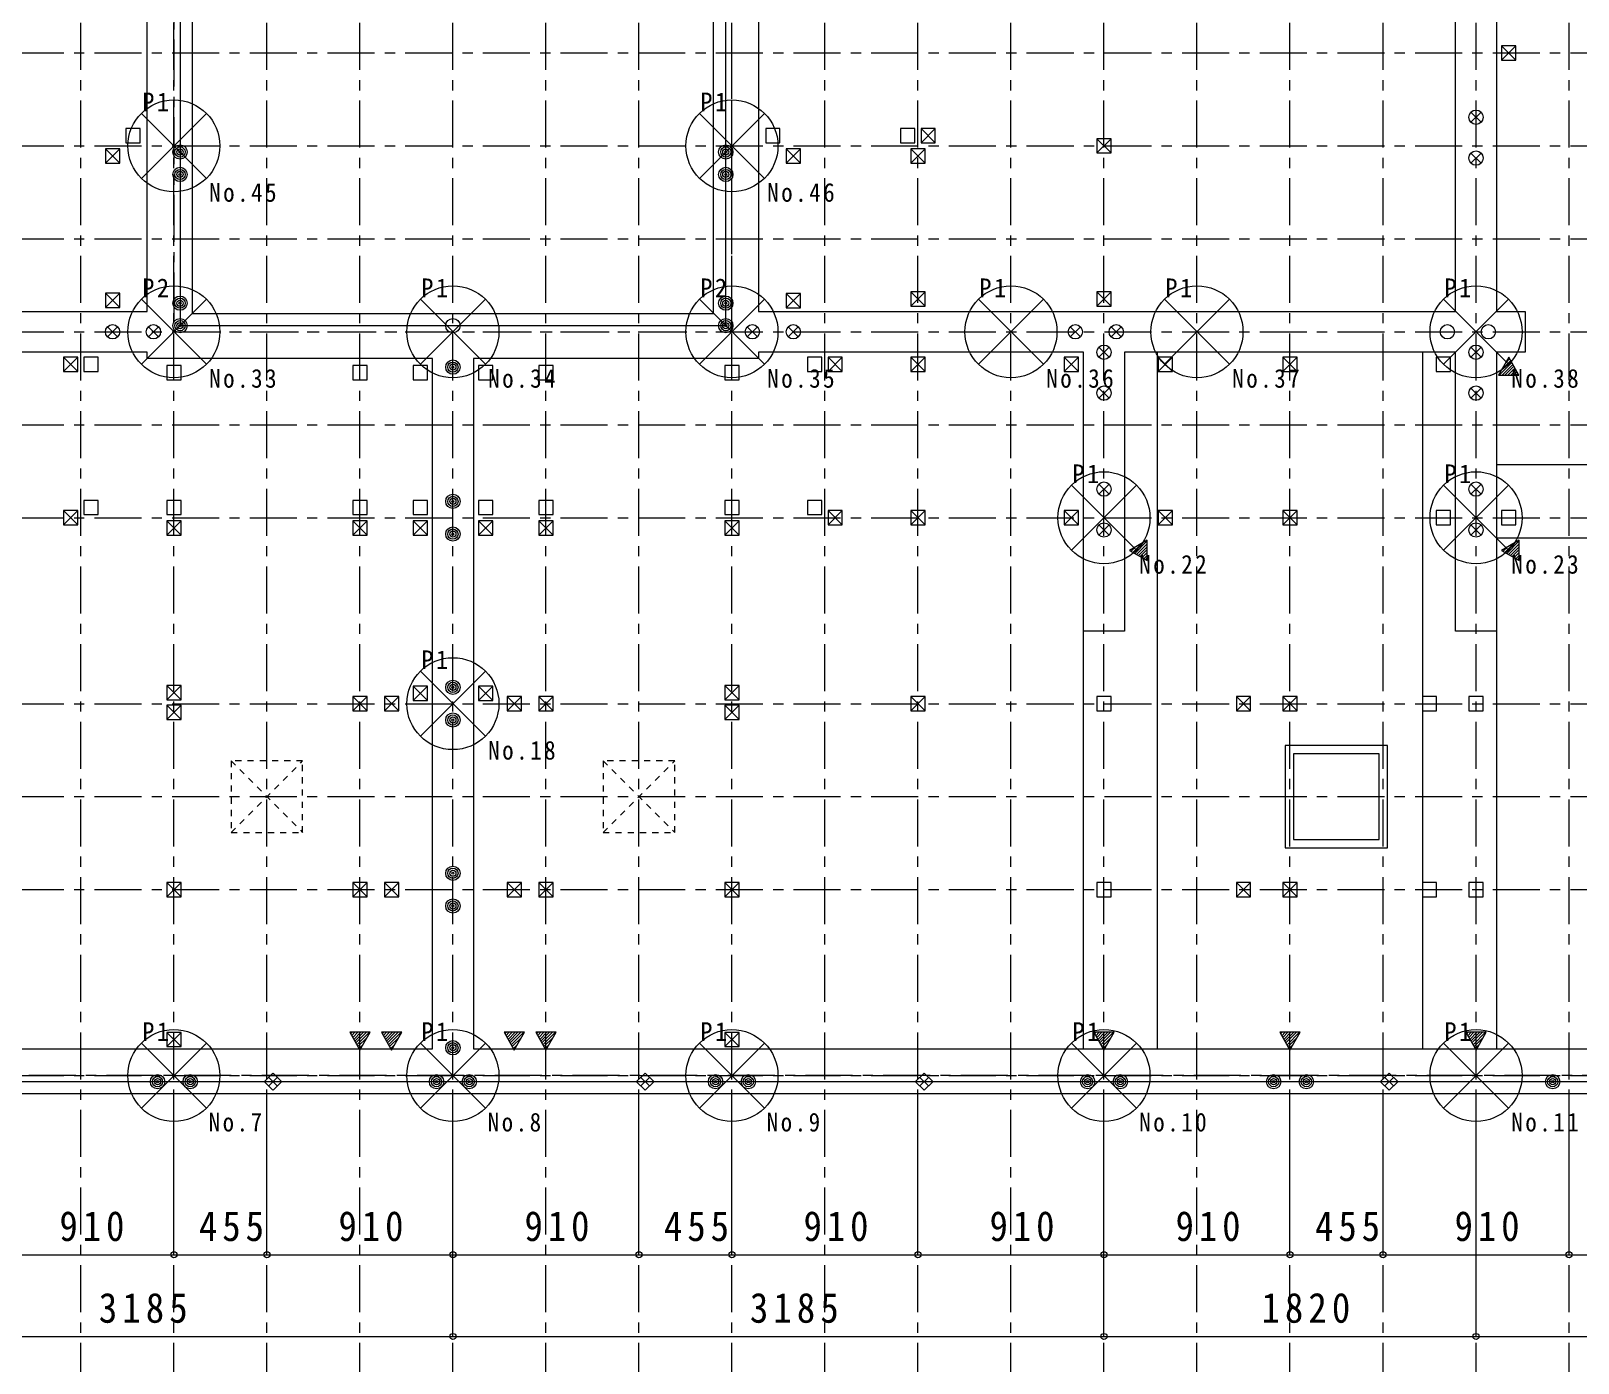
# Model space of a CAD drawing. Units: millimetres at full size, sheet at 1:50. Extents: x -17704 to 55037, y -1981 to 18549.
# Drawn here: x 40105 to 47673, y 5177 to 11696 of the extents above; entities that cross this region are included whole.
import ezdxf

# ---------------------------------------------------------------- set-up
doc = ezdxf.new("R2010")
doc.units = ezdxf.units.MM
doc.header["$LTSCALE"] = 50
doc.linetypes.add('USER2', pattern=[7.6, 4.6, -1, 1, -1])
doc.linetypes.add('USER4', pattern=[1.2, 0.6, -0.6])
for name, color, linetype, lineweight in [('0-1_画層21', 30, 'Continuous', 18), ('8-0', 9, 'Continuous', 18), ('F-0', 7, 'Continuous', 18)]:
    doc.layers.add(name, color=color, linetype=linetype, lineweight=lineweight)
doc.styles.add('ＭＳ ゴシック', font='')
doc.styles.get('ＭＳ ゴシック').set_extended_font_data('MS Gothic')

msp = doc.modelspace()

# ---------------------------------------------------------------- linework, layer by layer
at = {"layer": '0-1_画層21'}
for p, q in [((43664.26, 16918.82), (43664.26, 10323.83)), ((40894.27, 16683.82), (40894.27, 10313.83)), ((40674.27, 10323.83), (40674.27, 16463.82)), ((47074.26, 10323.83), (47074.26, 11943.83)), ((39084.27, 10323.83), (40674.27, 10323.83)), ((43664.26, 10323.83), (47074.26, 10323.83)), ((40674.27, 10123.83), (39084.27, 10123.83)), ((42069.27, 10093.83), (40674.27, 10093.83)), ((42069.27, 6713.84), (42069.27, 10093.83)), ((42269.27, 10093.83), (42269.27, 6713.84)), ((43664.26, 10093.83), (42269.27, 10093.83)), ((45254.26, 10123.83), (43664.26, 10123.83)), ((43664.26, 10123.83), (43664.26, 10093.83)), ((45254.26, 8758.83), (45254.26, 10123.83)), ((45454.26, 10123.83), (45454.26, 8758.83)), ((47074.26, 10123.83), (45454.26, 10123.83)), ((45614.26, 10123.83), (45614.26, 8758.83)), ((46914.26, 8758.83), (46914.26, 10123.83)), ((47074.26, 8758.83), (47074.26, 10123.83)), ((47274.26, 9573.83), (48539.26, 9573.83)), ((48439.26, 9213.83), (47274.26, 9213.83)), ((45614.26, 8858.83), (45614.26, 6713.84)), ((46914.26, 6713.84), (46914.26, 8858.83)), ((45254.26, 6713.84), (45254.26, 8758.83)), ((45454.26, 8758.83), (45254.26, 8758.83)), ((47274.26, 8758.83), (47074.26, 8758.83)), ((47274.26, 8758.83), (47274.26, 6713.84)), ((32289.28, 6713.84), (42069.27, 6713.84)), ((42269.27, 6713.84), (51594.25, 6713.84)), ((51814.25, 6493.84), (32069.28, 6493.84))]:
    msp.add_line(p, q, dxfattribs=at)
for points in [[(40894.27, 10313.83), (43444.27, 10313.83), (43444.27, 17138.82)], [(47274.26, 12398.83), (47274.26, 10323.83), (47414.26, 10323.83), (47414.26, 10123.83), (47274.26, 10123.83), (47274.26, 8758.83)]]:
    msp.add_lwpolyline(points, dxfattribs=at)
at = {"layer": '8-0', "linetype": 'USER2'}
for p, q in [((40349.27, 4665.27), (40349.27, 17849.36)), ((40804.27, 4665.27), (40804.27, 17849.36)), ((41259.27, 4665.27), (41259.27, 17849.36)), ((41714.27, 4665.27), (41714.27, 17849.36)), ((42169.27, 4665.27), (42169.27, 17849.36)), ((42624.27, 4665.27), (42624.27, 17849.36)), ((43079.27, 4665.27), (43079.27, 17849.36)), ((43534.26, 4665.27), (43534.26, 17849.36)), ((43989.26, 4665.27), (43989.26, 17849.36)), ((44444.26, 4665.27), (44444.26, 17849.36)), ((44899.26, 4665.27), (44899.26, 17849.36)), ((45354.26, 4665.27), (45354.26, 17849.36)), ((45809.26, 4665.27), (45809.26, 17849.36)), ((46264.26, 4665.27), (46264.26, 17849.36)), ((46719.26, 4665.27), (46719.26, 17849.36)), ((47174.26, 4665.27), (47174.26, 17849.36)), ((47629.26, 4665.27), (47629.26, 17849.36)), ((29396.01, 11588.83), (52724.25, 11588.83)), ((29396.01, 11133.83), (52724.25, 11133.83)), ((29396.01, 10678.83), (52724.25, 10678.83)), ((29396.01, 10223.83), (52724.25, 10223.83)), ((29396.01, 9768.83), (52724.25, 9768.83)), ((29396.01, 9313.83), (52724.25, 9313.83)), ((29396.01, 8403.84), (52724.25, 8403.84)), ((29396.01, 7948.84), (52724.25, 7948.84)), ((29396.01, 7493.84), (52724.25, 7493.84)), ((29396.01, 6583.84), (52724.25, 6583.84))]:
    msp.add_line(p, q, dxfattribs=at)
at = {"layer": '8-0'}
for p, q in [((47299.26, 11553.83), (47369.26, 11623.83)), ((47369.26, 11553.83), (47299.26, 11623.83)), ((47149.51, 11249.08), (47199.01, 11298.58)), ((47199.01, 11249.08), (47149.51, 11298.58)), ((44459.26, 11148.83), (44529.26, 11218.83)), ((44529.26, 11148.83), (44459.26, 11218.83)), ((45319.26, 11098.83), (45389.26, 11168.83)), ((45389.26, 11098.83), (45319.26, 11168.83)), ((40469.27, 11048.83), (40539.27, 11118.83)), ((40539.27, 11048.83), (40469.27, 11118.83)), ((43799.26, 11048.83), (43869.26, 11118.83)), ((43869.26, 11048.83), (43799.26, 11118.83)), ((44409.26, 11048.83), (44479.26, 11118.83)), ((44479.26, 11048.83), (44409.26, 11118.83)), ((47149.51, 11049.08), (47199.01, 11098.58)), ((47199.01, 11049.08), (47149.51, 11098.58)), ((40469.27, 10343.13), (40539.27, 10413.13)), ((40539.27, 10343.13), (40469.27, 10413.13)), ((43799.26, 10341.65), (43869.26, 10411.65)), ((43869.26, 10341.65), (43799.26, 10411.65)), ((44409.26, 10348.83), (44479.26, 10418.83)), ((44479.26, 10348.83), (44409.26, 10418.83)), ((45319.26, 10348.83), (45389.26, 10418.83)), ((45389.26, 10348.83), (45319.26, 10418.83)), ((40479.52, 10199.08), (40529.02, 10248.58)), ((40529.02, 10199.08), (40479.52, 10248.58)), ((40679.52, 10199.08), (40729.02, 10248.58)), ((40729.02, 10199.08), (40679.52, 10248.58)), ((40834.27, 10253.83), (43504.26, 10253.83)), ((43609.52, 10199.08), (43659.01, 10248.58)), ((43659.01, 10199.08), (43609.52, 10248.58)), ((43809.52, 10199.08), (43859.01, 10248.58)), ((43859.01, 10199.08), (43809.52, 10248.58)), ((45189.51, 10199.08), (45239.01, 10248.58)), ((45239.01, 10199.08), (45189.51, 10248.58)), ((45389.51, 10199.08), (45439.01, 10248.58)), ((45439.01, 10199.08), (45389.51, 10248.58)), ((45329.51, 10099.08), (45379.01, 10148.58)), ((45379.01, 10099.08), (45329.51, 10148.58)), ((47149.51, 10099.08), (47199.01, 10148.58)), ((47199.01, 10099.08), (47149.51, 10148.58)), ((40264.27, 10028.83), (40334.27, 10098.83)), ((40334.27, 10028.83), (40264.27, 10098.83)), ((40674.27, 10093.83), (40674.27, 10123.83)), ((44004.26, 10028.83), (44074.26, 10098.83)), ((44074.26, 10028.83), (44004.26, 10098.83)), ((44409.26, 10028.83), (44479.26, 10098.83)), ((44479.26, 10028.83), (44409.26, 10098.83)), ((45159.26, 10028.83), (45229.26, 10098.83)), ((45229.26, 10028.83), (45159.26, 10098.83)), ((45619.26, 10028.83), (45689.26, 10098.83)), ((45689.26, 10028.83), (45619.26, 10098.83)), ((46229.26, 10028.83), (46299.26, 10098.83)), ((46299.26, 10028.83), (46229.26, 10098.83)), ((47287.67, 10012.23), (47348.91, 10073.46)), ((47298.91, 10037.61), (47343.73, 10082.43)), ((47318.23, 10071.07), (47338.55, 10091.39)), ((47301.82, 10012.23), (47354.08, 10064.5)), ((47315.96, 10012.23), (47359.26, 10055.53)), ((47330.1, 10012.23), (47364.44, 10046.57)), ((47344.24, 10012.23), (47369.61, 10037.6)), ((47358.39, 10012.23), (47374.79, 10028.63)), ((47372.53, 10012.23), (47379.97, 10019.67)), ((45329.51, 9899.08), (45379.01, 9948.58)), ((45379.01, 9899.08), (45329.51, 9948.58)), ((47149.51, 9899.08), (47199.01, 9948.58)), ((47199.01, 9899.08), (47149.51, 9948.58)), ((45329.51, 9429.09), (45379.01, 9478.58)), ((45379.01, 9429.09), (45329.51, 9478.58)), ((47149.51, 9429.09), (47199.01, 9478.58)), ((47199.01, 9429.09), (47149.51, 9478.58)), ((40264.27, 9278.83), (40334.27, 9348.83)), ((40334.27, 9278.83), (40264.27, 9348.83)), ((44004.26, 9278.83), (44074.26, 9348.83)), ((44074.26, 9278.83), (44004.26, 9348.83)), ((44409.26, 9278.83), (44479.26, 9348.83)), ((44479.26, 9278.83), (44409.26, 9348.83)), ((45159.26, 9278.83), (45229.26, 9348.83)), ((45229.26, 9278.83), (45159.26, 9348.83)), ((45619.26, 9278.83), (45689.26, 9348.83)), ((45689.26, 9278.83), (45619.26, 9348.83)), ((46229.26, 9278.83), (46299.26, 9348.83)), ((46299.26, 9278.83), (46229.26, 9348.83)), ((40769.27, 9228.83), (40839.27, 9298.83)), ((40839.27, 9228.83), (40769.27, 9298.83)), ((41679.27, 9228.83), (41749.27, 9298.83)), ((41749.27, 9228.83), (41679.27, 9298.83)), ((41974.27, 9228.83), (42044.27, 9298.83)), ((42044.27, 9228.83), (41974.27, 9298.83)), ((42294.27, 9228.83), (42364.27, 9298.83)), ((42364.27, 9228.83), (42294.27, 9298.83)), ((42589.27, 9228.83), (42659.27, 9298.83)), ((42659.27, 9228.83), (42589.27, 9298.83)), ((43499.26, 9228.83), (43569.26, 9298.83)), ((43569.26, 9228.83), (43499.26, 9298.83)), ((45329.51, 9229.09), (45379.01, 9278.58)), ((45379.01, 9229.09), (45329.51, 9278.58)), ((47149.51, 9229.09), (47199.01, 9278.58)), ((47199.01, 9229.09), (47149.51, 9278.58)), ((45486.7, 9149.54), (45507.02, 9169.86)), ((45495.67, 9144.36), (45540.48, 9189.18)), ((45504.63, 9139.19), (45565.86, 9200.42)), ((45513.6, 9134.01), (45565.86, 9186.28)), ((45522.56, 9128.83), (45565.86, 9172.14)), ((45531.53, 9123.66), (45565.86, 9157.99)), ((47306.7, 9149.54), (47327.02, 9169.86)), ((47315.66, 9144.36), (47360.48, 9189.18)), ((47324.63, 9139.19), (47385.86, 9200.42)), ((47333.6, 9134.01), (47385.86, 9186.28)), ((47342.56, 9128.83), (47385.86, 9172.14)), ((47351.53, 9123.66), (47385.86, 9157.99)), ((45540.5, 9118.48), (45565.86, 9143.85)), ((45549.46, 9113.31), (45565.86, 9129.71)), ((45558.43, 9108.13), (45565.86, 9115.57)), ((47360.49, 9118.48), (47385.86, 9143.85)), ((47369.46, 9113.31), (47385.86, 9129.71)), ((47378.42, 9108.13), (47385.86, 9115.57)), ((40769.27, 8423.1), (40839.27, 8493.1)), ((40839.27, 8423.1), (40769.27, 8493.1)), ((41974.27, 8418.84), (42044.27, 8488.84)), ((42044.27, 8418.84), (41974.27, 8488.84)), ((42294.27, 8418.84), (42364.27, 8488.84)), ((42364.27, 8418.84), (42294.27, 8488.84)), ((43499.26, 8423.1), (43569.26, 8493.1)), ((43569.26, 8423.1), (43499.26, 8493.1)), ((41679.27, 8368.84), (41749.27, 8438.84)), ((41749.27, 8368.84), (41679.27, 8438.84)), ((41834.27, 8368.84), (41904.27, 8438.84)), ((41904.27, 8368.84), (41834.27, 8438.84)), ((42434.27, 8368.84), (42504.27, 8438.84)), ((42504.27, 8368.84), (42434.27, 8438.84)), ((42589.27, 8368.84), (42659.27, 8438.84)), ((42659.27, 8368.84), (42589.27, 8438.84)), ((44409.26, 8368.84), (44479.26, 8438.84)), ((44479.26, 8368.84), (44409.26, 8438.84)), ((46001.76, 8368.84), (46071.76, 8438.84)), ((46071.76, 8368.84), (46001.76, 8438.84)), ((46229.26, 8368.84), (46299.26, 8438.84)), ((46299.26, 8368.84), (46229.26, 8438.84)), ((40769.27, 8325.84), (40839.27, 8395.84)), ((40839.27, 8325.84), (40769.27, 8395.84)), ((43499.26, 8325.84), (43569.26, 8395.84)), ((43569.26, 8325.84), (43499.26, 8395.84)), ((40769.27, 7458.84), (40839.27, 7528.84)), ((40839.27, 7458.84), (40769.27, 7528.84)), ((41679.27, 7458.84), (41749.27, 7528.84)), ((41749.27, 7458.84), (41679.27, 7528.84)), ((41834.27, 7458.84), (41904.27, 7528.84)), ((41904.27, 7458.84), (41834.27, 7528.84)), ((42434.27, 7458.84), (42504.27, 7528.84)), ((42504.27, 7458.84), (42434.27, 7528.84)), ((42589.27, 7458.84), (42659.27, 7528.84)), ((42659.27, 7458.84), (42589.27, 7528.84)), ((43499.26, 7458.84), (43569.26, 7528.84)), ((43569.26, 7458.84), (43499.26, 7528.84)), ((46001.76, 7458.84), (46071.76, 7528.84)), ((46071.76, 7458.84), (46001.76, 7528.84)), ((46229.26, 7458.84), (46299.26, 7528.84)), ((46299.26, 7458.84), (46229.26, 7528.84)), ((40769.27, 6725.25), (40839.27, 6795.25)), ((40839.27, 6725.25), (40769.27, 6795.25)), ((41668.56, 6788), (41676, 6795.44)), ((41673.74, 6779.04), (41690.14, 6795.44)), ((41678.91, 6770.07), (41704.28, 6795.44)), ((41684.09, 6761.1), (41718.43, 6795.44)), ((41689.27, 6752.14), (41732.57, 6795.44)), ((41694.44, 6743.17), (41746.71, 6795.44)), ((41699.62, 6734.21), (41760.85, 6795.44)), ((41704.8, 6725.24), (41749.61, 6770.06)), ((41709.97, 6716.28), (41730.29, 6736.6)), ((41823.56, 6788), (41831, 6795.44)), ((41828.74, 6779.04), (41845.14, 6795.44)), ((41833.91, 6770.07), (41859.28, 6795.44)), ((41839.09, 6761.1), (41873.43, 6795.44)), ((41844.27, 6752.14), (41887.57, 6795.44)), ((41849.44, 6743.17), (41901.71, 6795.44)), ((41854.62, 6734.21), (41915.85, 6795.44)), ((41859.8, 6725.24), (41904.61, 6770.06)), ((41864.97, 6716.28), (41885.29, 6736.6)), ((42423.56, 6788), (42431, 6795.44)), ((42428.74, 6779.04), (42445.14, 6795.44)), ((42433.91, 6770.07), (42459.28, 6795.44)), ((42439.09, 6761.1), (42473.43, 6795.44)), ((42444.27, 6752.14), (42487.57, 6795.44)), ((42449.44, 6743.17), (42501.71, 6795.44)), ((42454.62, 6734.21), (42515.85, 6795.44)), ((42459.8, 6725.24), (42504.61, 6770.06)), ((42464.97, 6716.28), (42485.29, 6736.6)), ((42578.56, 6788), (42586, 6795.44)), ((42583.74, 6779.04), (42600.14, 6795.44)), ((42588.91, 6770.07), (42614.28, 6795.44)), ((42594.09, 6761.1), (42628.43, 6795.44)), ((42599.27, 6752.14), (42642.57, 6795.44)), ((42604.44, 6743.17), (42656.71, 6795.44)), ((42609.62, 6734.21), (42670.85, 6795.44)), ((42614.8, 6725.24), (42659.61, 6770.06)), ((42619.97, 6716.28), (42640.29, 6736.6)), ((43499.26, 6725.25), (43569.26, 6795.25)), ((43569.26, 6725.25), (43499.26, 6795.25)), ((45308.56, 6788), (45316, 6795.44)), ((45313.73, 6779.04), (45330.14, 6795.44)), ((45318.91, 6770.07), (45344.28, 6795.44)), ((45324.09, 6761.1), (45358.42, 6795.44)), ((45329.26, 6752.14), (45372.56, 6795.44)), ((45334.44, 6743.17), (45386.71, 6795.44)), ((45339.62, 6734.21), (45400.85, 6795.44)), ((45344.79, 6725.24), (45389.61, 6770.06)), ((45349.97, 6716.28), (45370.29, 6736.6)), ((46218.56, 6788), (46225.99, 6795.44)), ((46223.73, 6779.04), (46240.14, 6795.44)), ((46228.91, 6770.07), (46254.28, 6795.44)), ((46234.08, 6761.1), (46268.42, 6795.44)), ((46239.26, 6752.14), (46282.56, 6795.44)), ((46244.44, 6743.17), (46296.7, 6795.44)), ((46249.61, 6734.21), (46310.85, 6795.44)), ((46254.79, 6725.24), (46299.61, 6770.06)), ((46259.97, 6716.28), (46280.29, 6736.6)), ((47128.55, 6788), (47135.99, 6795.44)), ((47133.73, 6779.04), (47150.14, 6795.44)), ((47138.91, 6770.07), (47164.28, 6795.44)), ((47144.08, 6761.1), (47178.42, 6795.44)), ((47149.26, 6752.14), (47192.56, 6795.44)), ((47154.44, 6743.17), (47206.7, 6795.44)), ((47159.61, 6734.21), (47220.85, 6795.44)), ((47164.79, 6725.24), (47209.61, 6770.06)), ((47169.97, 6716.28), (47190.29, 6736.6)), ((41247.05, 6554.05), (41289.05, 6596.05)), ((41331.48, 6554.05), (41289.48, 6596.05)), ((43067.05, 6554.05), (43109.05, 6596.05)), ((43151.48, 6554.05), (43109.48, 6596.05)), ((44432.05, 6554.05), (44474.05, 6596.05)), ((44516.48, 6554.05), (44474.48, 6596.05)), ((46707.05, 6554.05), (46749.05, 6596.05)), ((46791.47, 6554.05), (46749.47, 6596.05)), ((41289.05, 6511.62), (41247.05, 6553.62)), ((41268.27, 6532.84), (41310.27, 6574.84)), ((41310.27, 6532.84), (41268.27, 6574.84)), ((41289.48, 6511.62), (41331.48, 6553.62)), ((43109.05, 6511.62), (43067.05, 6553.62)), ((43088.27, 6532.84), (43130.27, 6574.84)), ((43130.27, 6532.84), (43088.27, 6574.84)), ((43109.48, 6511.62), (43151.48, 6553.62)), ((44474.05, 6511.62), (44432.05, 6553.62)), ((44453.26, 6532.84), (44495.26, 6574.84)), ((44495.26, 6532.84), (44453.26, 6574.84)), ((44474.48, 6511.62), (44516.48, 6553.62)), ((46749.05, 6511.62), (46707.05, 6553.62)), ((46728.26, 6532.84), (46770.26, 6574.84)), ((46770.26, 6532.84), (46728.26, 6574.84)), ((46749.47, 6511.62), (46791.47, 6553.62)), ((40804.27, 5706.81), (40804.27, 6506.81)), ((40804.27, 5706.81), (40804.27, 6506.81)), ((41259.27, 5706.81), (41259.27, 6506.81)), ((41259.27, 5706.81), (41259.27, 6506.81)), ((42169.27, 5306.81), (42169.27, 6506.81)), ((42169.27, 5306.81), (42169.27, 6506.81)), ((42169.27, 5706.81), (42169.27, 6506.81)), ((42169.27, 5706.81), (42169.27, 6506.81)), ((43079.27, 5706.81), (43079.27, 6506.81)), ((43079.27, 5706.81), (43079.27, 6506.81)), ((43534.26, 5706.81), (43534.26, 6506.81)), ((43534.26, 5706.81), (43534.26, 6506.81)), ((44444.26, 5706.81), (44444.26, 6506.81)), ((44444.26, 5706.81), (44444.26, 6506.81)), ((45354.26, 5306.81), (45354.26, 6506.81)), ((45354.26, 5306.81), (45354.26, 6506.81)), ((45354.26, 5706.81), (45354.26, 6506.81)), ((45354.26, 5706.81), (45354.26, 6506.81)), ((46264.26, 5706.81), (46264.26, 6506.81)), ((46264.26, 5706.81), (46264.26, 6506.81)), ((46719.26, 5706.81), (46719.26, 6506.81)), ((46719.26, 5706.81), (46719.26, 6506.81)), ((47174.26, 5306.81), (47174.26, 6506.81)), ((47174.26, 5306.81), (47174.26, 6506.81)), ((47629.26, 5706.81), (47629.26, 6506.81)), ((47629.26, 5706.81), (47629.26, 6506.81)), ((39894.27, 5706.81), (40804.27, 5706.81)), ((40804.27, 5706.81), (41259.27, 5706.81)), ((41259.27, 5706.81), (42169.27, 5706.81)), ((42169.27, 5706.81), (43079.27, 5706.81)), ((43079.27, 5706.81), (43534.26, 5706.81)), ((43534.26, 5706.81), (44444.26, 5706.81)), ((44444.26, 5706.81), (45354.26, 5706.81)), ((45354.26, 5706.81), (46264.26, 5706.81)), ((46264.26, 5706.81), (46719.26, 5706.81)), ((46719.26, 5706.81), (47629.26, 5706.81)), ((47629.26, 5706.81), (48084.26, 5706.81)), ((38984.27, 5306.81), (42169.27, 5306.81)), ((42169.27, 5306.81), (45354.26, 5306.81)), ((45354.26, 5306.81), (47174.26, 5306.81)), ((47174.26, 5306.81), (51724.25, 5306.81))]:
    msp.add_line(p, q, dxfattribs=at)
at = {"layer": '8-0', "linetype": 'USER4'}
for p, q in [((41084.27, 7773.84), (41434.27, 8123.84)), ((41084.27, 8123.84), (41434.27, 7773.84)), ((42904.27, 7773.84), (43254.27, 8123.84)), ((42904.27, 8123.84), (43254.27, 7773.84))]:
    msp.add_line(p, q, dxfattribs=at)
at = {"layer": '8-0', "linetype": 'USER2'}
msp.add_lwpolyline([(32159.28, 14773.83), (38529.27, 14773.83), (38529.27, 16593.82), (40804.27, 16593.82), (40804.27, 10223.83), (43534.26, 10223.83), (43534.26, 17048.82), (48539.26, 17048.82), (48539.26, 15683.83), (50359.26, 15683.83), (50359.26, 12498.83), (49449.26, 12498.83), (49449.26, 9313.83), (51724.25, 9313.83), (51724.25, 6583.84), (32159.28, 6583.84)], close=True, dxfattribs=at)
at = {"layer": '8-0'}
for points in [[(43504.26, 10253.83), (43504.26, 17078.82), (48569.26, 17078.82), (48569.26, 15713.83), (50389.26, 15713.83), (50389.26, 12468.83), (49479.26, 12468.83), (49479.26, 9343.83)], [(38499.27, 14803.83), (38499.27, 16623.82), (40834.27, 16623.82), (40834.27, 10253.83)], [(51754.25, 9343.83), (51754.25, 6553.84), (32129.28, 6553.84), (31219.28, 6553.84)]]:
    msp.add_lwpolyline(points, dxfattribs=at)
for points in [[(47299.26, 11553.83), (47369.26, 11553.83), (47369.26, 11623.83), (47299.26, 11623.83)], [(40569.27, 11148.83), (40639.27, 11148.83), (40639.27, 11218.83), (40569.27, 11218.83)], [(43699.26, 11148.83), (43769.26, 11148.83), (43769.26, 11218.83), (43699.26, 11218.83)], [(44359.26, 11148.83), (44429.26, 11148.83), (44429.26, 11218.83), (44359.26, 11218.83)], [(44459.26, 11148.83), (44529.26, 11148.83), (44529.26, 11218.83), (44459.26, 11218.83)], [(45319.26, 11098.83), (45389.26, 11098.83), (45389.26, 11168.83), (45319.26, 11168.83)], [(40469.27, 11048.83), (40539.27, 11048.83), (40539.27, 11118.83), (40469.27, 11118.83)], [(43799.26, 11048.83), (43869.26, 11048.83), (43869.26, 11118.83), (43799.26, 11118.83)], [(44409.26, 11048.83), (44479.26, 11048.83), (44479.26, 11118.83), (44409.26, 11118.83)], [(40469.27, 10343.13), (40539.27, 10343.13), (40539.27, 10413.13), (40469.27, 10413.13)], [(43799.26, 10341.65), (43869.26, 10341.65), (43869.26, 10411.65), (43799.26, 10411.65)], [(44409.26, 10348.83), (44479.26, 10348.83), (44479.26, 10418.83), (44409.26, 10418.83)], [(45319.26, 10348.83), (45389.26, 10348.83), (45389.26, 10418.83), (45319.26, 10418.83)], [(40264.27, 10028.83), (40334.27, 10028.83), (40334.27, 10098.83), (40264.27, 10098.83)], [(40364.27, 10028.83), (40434.27, 10028.83), (40434.27, 10098.83), (40364.27, 10098.83)], [(43904.26, 10028.83), (43974.26, 10028.83), (43974.26, 10098.83), (43904.26, 10098.83)], [(44004.26, 10028.83), (44074.26, 10028.83), (44074.26, 10098.83), (44004.26, 10098.83)], [(44409.26, 10028.83), (44479.26, 10028.83), (44479.26, 10098.83), (44409.26, 10098.83)], [(45159.26, 10028.83), (45229.26, 10028.83), (45229.26, 10098.83), (45159.26, 10098.83)], [(45619.26, 10028.83), (45689.26, 10028.83), (45689.26, 10098.83), (45619.26, 10098.83)], [(46229.26, 10028.83), (46299.26, 10028.83), (46299.26, 10098.83), (46229.26, 10098.83)], [(46979.26, 10028.83), (47049.26, 10028.83), (47049.26, 10098.83), (46979.26, 10098.83)], [(47334.26, 10098.83), (47284.26, 10012.23), (47384.26, 10012.23)], [(40769.27, 9988.83), (40839.27, 9988.83), (40839.27, 10058.83), (40769.27, 10058.83)], [(41679.27, 9988.83), (41749.27, 9988.83), (41749.27, 10058.83), (41679.27, 10058.83)], [(41974.27, 9988.83), (42044.27, 9988.83), (42044.27, 10058.83), (41974.27, 10058.83)], [(42294.27, 9988.83), (42364.27, 9988.83), (42364.27, 10058.83), (42294.27, 10058.83)], [(42589.27, 9988.83), (42659.27, 9988.83), (42659.27, 10058.83), (42589.27, 10058.83)], [(43499.26, 9988.83), (43569.26, 9988.83), (43569.26, 10058.83), (43499.26, 10058.83)], [(40364.27, 9328.83), (40434.27, 9328.83), (40434.27, 9398.83), (40364.27, 9398.83)], [(40769.27, 9328.83), (40839.27, 9328.83), (40839.27, 9398.83), (40769.27, 9398.83)], [(41679.27, 9328.83), (41749.27, 9328.83), (41749.27, 9398.83), (41679.27, 9398.83)], [(41974.27, 9328.83), (42044.27, 9328.83), (42044.27, 9398.83), (41974.27, 9398.83)], [(42294.27, 9328.83), (42364.27, 9328.83), (42364.27, 9398.83), (42294.27, 9398.83)], [(42589.27, 9328.83), (42659.27, 9328.83), (42659.27, 9398.83), (42589.27, 9398.83)], [(43499.26, 9328.83), (43569.26, 9328.83), (43569.26, 9398.83), (43499.26, 9398.83)], [(43904.26, 9328.83), (43974.26, 9328.83), (43974.26, 9398.83), (43904.26, 9398.83)], [(40264.27, 9278.83), (40334.27, 9278.83), (40334.27, 9348.83), (40264.27, 9348.83)], [(44004.26, 9278.83), (44074.26, 9278.83), (44074.26, 9348.83), (44004.26, 9348.83)], [(44409.26, 9278.83), (44479.26, 9278.83), (44479.26, 9348.83), (44409.26, 9348.83)], [(45159.26, 9278.83), (45229.26, 9278.83), (45229.26, 9348.83), (45159.26, 9348.83)], [(45619.26, 9278.83), (45689.26, 9278.83), (45689.26, 9348.83), (45619.26, 9348.83)], [(46229.26, 9278.83), (46299.26, 9278.83), (46299.26, 9348.83), (46229.26, 9348.83)], [(46979.26, 9278.83), (47049.26, 9278.83), (47049.26, 9348.83), (46979.26, 9348.83)], [(47299.26, 9278.83), (47369.26, 9278.83), (47369.26, 9348.83), (47299.26, 9348.83)], [(40769.27, 9228.83), (40839.27, 9228.83), (40839.27, 9298.83), (40769.27, 9298.83)], [(41679.27, 9228.83), (41749.27, 9228.83), (41749.27, 9298.83), (41679.27, 9298.83)], [(41974.27, 9228.83), (42044.27, 9228.83), (42044.27, 9298.83), (41974.27, 9298.83)], [(42294.27, 9228.83), (42364.27, 9228.83), (42364.27, 9298.83), (42294.27, 9298.83)], [(42589.27, 9228.83), (42659.27, 9228.83), (42659.27, 9298.83), (42589.27, 9298.83)], [(43499.26, 9228.83), (43569.26, 9228.83), (43569.26, 9298.83), (43499.26, 9298.83)], [(45479.26, 9153.83), (45565.86, 9103.83), (45565.86, 9203.83)], [(47299.26, 9153.83), (47385.86, 9103.83), (47385.86, 9203.83)], [(40769.27, 8423.1), (40839.27, 8423.1), (40839.27, 8493.1), (40769.27, 8493.1)], [(41974.27, 8418.84), (42044.27, 8418.84), (42044.27, 8488.84), (41974.27, 8488.84)], [(42294.27, 8418.84), (42364.27, 8418.84), (42364.27, 8488.84), (42294.27, 8488.84)], [(43499.26, 8423.1), (43569.26, 8423.1), (43569.26, 8493.1), (43499.26, 8493.1)], [(41679.27, 8368.84), (41749.27, 8368.84), (41749.27, 8438.84), (41679.27, 8438.84)], [(41834.27, 8368.84), (41904.27, 8368.84), (41904.27, 8438.84), (41834.27, 8438.84)], [(42434.27, 8368.84), (42504.27, 8368.84), (42504.27, 8438.84), (42434.27, 8438.84)], [(42589.27, 8368.84), (42659.27, 8368.84), (42659.27, 8438.84), (42589.27, 8438.84)], [(44409.26, 8368.84), (44479.26, 8368.84), (44479.26, 8438.84), (44409.26, 8438.84)], [(45319.26, 8368.84), (45389.26, 8368.84), (45389.26, 8438.84), (45319.26, 8438.84)], [(46001.76, 8368.84), (46071.76, 8368.84), (46071.76, 8438.84), (46001.76, 8438.84)], [(46229.26, 8368.84), (46299.26, 8368.84), (46299.26, 8438.84), (46229.26, 8438.84)], [(46911.76, 8368.84), (46981.76, 8368.84), (46981.76, 8438.84), (46911.76, 8438.84)], [(47139.26, 8368.84), (47209.26, 8368.84), (47209.26, 8438.84), (47139.26, 8438.84)], [(40769.27, 8325.84), (40839.27, 8325.84), (40839.27, 8395.84), (40769.27, 8395.84)], [(43499.26, 8325.84), (43569.26, 8325.84), (43569.26, 8395.84), (43499.26, 8395.84)], [(46741.26, 8198.84), (46241.26, 8198.84), (46241.26, 7698.84), (46741.26, 7698.84)], [(46701.26, 8158.84), (46281.26, 8158.84), (46281.26, 7738.84), (46701.26, 7738.84)], [(40769.27, 7458.84), (40839.27, 7458.84), (40839.27, 7528.84), (40769.27, 7528.84)], [(41679.27, 7458.84), (41749.27, 7458.84), (41749.27, 7528.84), (41679.27, 7528.84)], [(41834.27, 7458.84), (41904.27, 7458.84), (41904.27, 7528.84), (41834.27, 7528.84)], [(42434.27, 7458.84), (42504.27, 7458.84), (42504.27, 7528.84), (42434.27, 7528.84)], [(42589.27, 7458.84), (42659.27, 7458.84), (42659.27, 7528.84), (42589.27, 7528.84)], [(43499.26, 7458.84), (43569.26, 7458.84), (43569.26, 7528.84), (43499.26, 7528.84)], [(45319.26, 7458.84), (45389.26, 7458.84), (45389.26, 7528.84), (45319.26, 7528.84)], [(46001.76, 7458.84), (46071.76, 7458.84), (46071.76, 7528.84), (46001.76, 7528.84)], [(46229.26, 7458.84), (46299.26, 7458.84), (46299.26, 7528.84), (46229.26, 7528.84)], [(46911.76, 7458.84), (46981.76, 7458.84), (46981.76, 7528.84), (46911.76, 7528.84)], [(47139.26, 7458.84), (47209.26, 7458.84), (47209.26, 7528.84), (47139.26, 7528.84)], [(40769.27, 6725.25), (40839.27, 6725.25), (40839.27, 6795.25), (40769.27, 6795.25)], [(41714.27, 6708.84), (41764.27, 6795.44), (41664.27, 6795.44)], [(41869.27, 6708.84), (41919.27, 6795.44), (41819.27, 6795.44)], [(42469.27, 6708.84), (42519.27, 6795.44), (42419.27, 6795.44)], [(42624.27, 6708.84), (42674.27, 6795.44), (42574.27, 6795.44)], [(43499.26, 6725.25), (43569.26, 6725.25), (43569.26, 6795.25), (43499.26, 6795.25)], [(45354.26, 6708.84), (45404.26, 6795.44), (45304.26, 6795.44)], [(46264.26, 6708.84), (46314.26, 6795.44), (46214.26, 6795.44)], [(47174.26, 6708.84), (47224.26, 6795.44), (47124.26, 6795.44)]]:
    msp.add_lwpolyline(points, close=True, dxfattribs=at)
at = {"layer": '8-0', "linetype": 'USER4'}
for points in [[(41434.27, 8123.84), (41084.27, 8123.84), (41084.27, 7773.84), (41434.27, 7773.84)], [(43254.27, 8123.84), (42904.27, 8123.84), (42904.27, 7773.84), (43254.27, 7773.84)]]:
    msp.add_lwpolyline(points, close=True, dxfattribs=at)
at = {"layer": '8-0'}
for centre, radius in [((47174.26, 11273.83), 35), ((40834.27, 11103.83), 35), ((40834.27, 11103.83), 25), ((43504.26, 11103.83), 35), ((43504.26, 11103.83), 25), ((40834.27, 11103.83), 15), ((40834.27, 11103.83), 5), ((43504.26, 11103.83), 15), ((43504.26, 11103.83), 5), ((47174.26, 11073.83), 35), ((40834.27, 10993.83), 35), ((40834.27, 10993.83), 25), ((40834.27, 10993.83), 15), ((40834.27, 10993.83), 5), ((43504.26, 10993.83), 35), ((43504.26, 10993.83), 25), ((43504.26, 10993.83), 15), ((43504.26, 10993.83), 5), ((40834.27, 10363.83), 35), ((40834.27, 10363.83), 25), ((40834.27, 10363.83), 15), ((40834.27, 10363.83), 5), ((43504.26, 10363.83), 35), ((43504.26, 10363.83), 25), ((43504.26, 10363.83), 15), ((43504.26, 10363.83), 5), ((40504.27, 10223.83), 35), ((40704.27, 10223.83), 35), ((40834.27, 10253.83), 35), ((40834.27, 10253.83), 25), ((40834.27, 10253.83), 15), ((40834.27, 10253.83), 5), ((42169.27, 10253.83), 35), ((43504.26, 10253.83), 35), ((43504.26, 10253.83), 25), ((43504.26, 10253.83), 15), ((43504.26, 10253.83), 5), ((43634.26, 10223.83), 35), ((43834.26, 10223.83), 35), ((45214.26, 10223.83), 35), ((45414.26, 10223.83), 35), ((47034.26, 10223.83), 35), ((47234.26, 10223.83), 35), ((45354.26, 10123.83), 35), ((47174.26, 10123.83), 35), ((42169.27, 10050.83), 35), ((42169.27, 10050.83), 25), ((42169.27, 10050.83), 15), ((42169.27, 10050.83), 5), ((45354.26, 9923.83), 35), ((47174.26, 9923.83), 35), ((45354.26, 9453.83), 35), ((47174.26, 9453.83), 35), ((42169.27, 9393.83), 35), ((42169.27, 9393.83), 25), ((42169.27, 9393.83), 15), ((42169.27, 9393.83), 5), ((42169.27, 9233.83), 35), ((42169.27, 9233.83), 25), ((42169.27, 9233.83), 15), ((42169.27, 9233.83), 5), ((45354.26, 9253.83), 35), ((47174.26, 9253.83), 35), ((42169.27, 8483.84), 35), ((42169.27, 8483.84), 25), ((42169.27, 8483.84), 15), ((42169.27, 8483.84), 5), ((42169.27, 8323.84), 35), ((42169.27, 8323.84), 25), ((42169.27, 8323.84), 15), ((42169.27, 8323.84), 5), ((42169.27, 7573.84), 35), ((42169.27, 7573.84), 25), ((42169.27, 7573.84), 15), ((42169.27, 7573.84), 5), ((42169.27, 7413.84), 35), ((42169.27, 7413.84), 25), ((42169.27, 7413.84), 15), ((42169.27, 7413.84), 5), ((42169.27, 6719.84), 35), ((42169.27, 6719.84), 25), ((42169.27, 6719.84), 15), ((42169.27, 6719.84), 5), ((40724.27, 6553.84), 35), ((40884.27, 6553.84), 35), ((42089.27, 6553.84), 35), ((42249.27, 6553.84), 35), ((43454.27, 6553.84), 35), ((43614.26, 6553.84), 35), ((45274.26, 6553.84), 35), ((45434.26, 6553.84), 35), ((46184.26, 6553.84), 35), ((46344.26, 6553.84), 35), ((47549.26, 6553.84), 35), ((40724.27, 6553.84), 25), ((40724.27, 6553.84), 15), ((40724.27, 6553.84), 5), ((40884.27, 6553.84), 25), ((40884.27, 6553.84), 15), ((40884.27, 6553.84), 5), ((42089.27, 6553.84), 25), ((42089.27, 6553.84), 15), ((42089.27, 6553.84), 5), ((42249.27, 6553.84), 25), ((42249.27, 6553.84), 15), ((42249.27, 6553.84), 5), ((43454.27, 6553.84), 25), ((43454.27, 6553.84), 15), ((43454.27, 6553.84), 5), ((43614.26, 6553.84), 25), ((43614.26, 6553.84), 15), ((43614.26, 6553.84), 5), ((45274.26, 6553.84), 25), ((45274.26, 6553.84), 15), ((45274.26, 6553.84), 5), ((45434.26, 6553.84), 25), ((45434.26, 6553.84), 15), ((45434.26, 6553.84), 5), ((46184.26, 6553.84), 25), ((46184.26, 6553.84), 15), ((46184.26, 6553.84), 5), ((46344.26, 6553.84), 25), ((46344.26, 6553.84), 15), ((46344.26, 6553.84), 5), ((47549.26, 6553.84), 25), ((47549.26, 6553.84), 15), ((47549.26, 6553.84), 5), ((40804.27, 5706.81), 15), ((40804.27, 5706.81), 15), ((41259.27, 5706.81), 15), ((41259.27, 5706.81), 15), ((42169.27, 5706.81), 15), ((42169.27, 5706.81), 15), ((43079.27, 5706.81), 15), ((43079.27, 5706.81), 15), ((43534.26, 5706.81), 15), ((43534.26, 5706.81), 15), ((44444.26, 5706.81), 15), ((44444.26, 5706.81), 15), ((45354.26, 5706.81), 15), ((45354.26, 5706.81), 15), ((46264.26, 5706.81), 15), ((46264.26, 5706.81), 15), ((46719.26, 5706.81), 15), ((46719.26, 5706.81), 15), ((47629.26, 5706.81), 15), ((47629.26, 5706.81), 15), ((42169.27, 5306.81), 15), ((42169.27, 5306.81), 15), ((45354.26, 5306.81), 15), ((45354.26, 5306.81), 15), ((47174.26, 5306.81), 15), ((47174.26, 5306.81), 15)]:
    msp.add_circle(centre, radius, dxfattribs=at)
at = {"layer": 'F-0', "color": 5}
for p, q in [((40645.19, 10974.73), (40963.39, 11292.93)), ((40645.19, 11292.93), (40963.39, 10974.73)), ((43375.19, 10974.73), (43693.39, 11292.93)), ((43375.19, 11292.93), (43693.39, 10974.73)), ((42010.19, 10064.73), (42328.39, 10382.93)), ((42010.19, 10382.93), (42328.39, 10064.73)), ((44740.19, 10064.73), (45058.39, 10382.93)), ((44740.19, 10382.93), (45058.39, 10064.73)), ((45650.2, 10064.73), (45968.39, 10382.93)), ((45650.2, 10382.93), (45968.39, 10064.73)), ((47015.2, 10064.73), (47333.4, 10382.93)), ((47015.2, 10382.93), (47333.4, 10064.73)), ((45195.2, 9154.73), (45513.39, 9472.93)), ((45195.2, 9472.93), (45513.39, 9154.73)), ((47015.2, 9154.73), (47333.4, 9472.93)), ((47015.2, 9472.93), (47333.4, 9154.73)), ((42010.19, 8244.73), (42328.39, 8562.93)), ((42010.19, 8562.93), (42328.39, 8244.73)), ((40645.19, 6424.73), (40963.39, 6742.93)), ((40645.19, 6742.93), (40963.39, 6424.73)), ((42010.19, 6424.73), (42328.39, 6742.93)), ((42010.19, 6742.93), (42328.39, 6424.73)), ((43375.19, 6424.73), (43693.39, 6742.93)), ((43375.19, 6742.93), (43693.39, 6424.73)), ((45195.2, 6424.73), (45513.39, 6742.93)), ((45195.2, 6742.93), (45513.39, 6424.73)), ((47015.2, 6424.73), (47333.4, 6742.93)), ((47015.2, 6742.93), (47333.4, 6424.73))]:
    msp.add_line(p, q, dxfattribs=at)
at = {"layer": 'F-0', "color": 1}
for p, q in [((40645.19, 10064.73), (40963.39, 10382.93)), ((40645.19, 10382.93), (40963.39, 10064.73)), ((43375.19, 10064.73), (43693.39, 10382.93)), ((43375.19, 10382.93), (43693.39, 10064.73))]:
    msp.add_line(p, q, dxfattribs=at)
at = {"layer": 'F-0', "color": 5}
for centre in [(40804.29, 11133.83), (43534.29, 11133.83), (42169.29, 10223.83), (44899.29, 10223.83), (45809.29, 10223.83), (47174.3, 10223.83), (45354.29, 9313.83), (47174.3, 9313.83), (42169.29, 8403.83), (40804.29, 6583.83), (42169.29, 6583.83), (43534.29, 6583.83), (45354.29, 6583.83), (47174.3, 6583.83)]:
    msp.add_circle(centre, 225, dxfattribs=at)
at = {"layer": 'F-0', "color": 1}
for centre in [(40804.29, 10223.83), (43534.29, 10223.83)]:
    msp.add_circle(centre, 225, dxfattribs=at)

# ---------------------------------------------------------------- texts
at = {"layer": '8-0', "color": 7, "char_height": 146.6, "attachment_point": 7, "style": 'ＭＳ ゴシック'}
for s, insert in [('\\T1.27;\\W0.9;910', (40244.52, 5771.75)), ('\\T1.27;\\W0.9;455', (40927.02, 5771.75)), ('\\T1.27;\\W0.9;910', (41609.52, 5771.75)), ('\\T1.27;\\W0.9;910', (42519.52, 5771.75)), ('\\T1.27;\\W0.9;455', (43202.02, 5771.75)), ('\\T1.27;\\W0.9;910', (43884.52, 5771.75)), ('\\T1.27;\\W0.9;910', (44794.51, 5771.75)), ('\\T1.27;\\W0.9;910', (45704.51, 5771.75)), ('\\T1.27;\\W0.9;455', (46387.01, 5771.75)), ('\\T1.27;\\W0.9;910', (47069.51, 5771.75)), ('\\T1.28;\\W0.9;3185', (40437.13, 5371.75)), ('\\T1.28;\\W0.9;3185', (43622.12, 5371.75)), ('\\T1.28;\\W0.9;1820', (46124.62, 5371.75))]:
    msp.add_mtext(s, dxfattribs=dict(at, insert=insert))
at = {"layer": 'F-0', "char_height": 91.64, "attachment_point": 7, "style": 'ＭＳ ゴシック'}
for s, insert in [('\\T1.21;\\W0.95;P1', (40649.65, 11303.13)), ('\\T1.21;\\W0.95;P1', (43379.65, 11303.13)), ('\\T1.22;\\W0.9;No.45', (40976.87, 10858.63)), ('\\T1.22;\\W0.9;No.46', (43706.87, 10858.63)), ('\\T1.21;\\W0.95;P2', (40649.65, 10393.13)), ('\\T1.21;\\W0.95;P1', (42014.65, 10393.13)), ('\\T1.21;\\W0.95;P2', (43379.65, 10393.13)), ('\\T1.21;\\W0.95;P1', (44744.66, 10393.13)), ('\\T1.21;\\W0.95;P1', (45654.66, 10393.13)), ('\\T1.21;\\W0.95;P1', (47019.66, 10393.13)), ('\\T1.22;\\W0.9;No.33', (40976.87, 9948.63)), ('\\T1.22;\\W0.9;No.34', (42341.87, 9948.63)), ('\\T1.22;\\W0.9;No.35', (43706.87, 9948.63)), ('\\T1.22;\\W0.9;No.36', (45071.88, 9948.63)), ('\\T1.22;\\W0.9;No.37', (45981.88, 9948.63)), ('\\T1.22;\\W0.9;No.38', (47346.88, 9948.63)), ('\\T1.21;\\W0.95;P1', (45199.66, 9483.13)), ('\\T1.21;\\W0.95;P1', (47019.66, 9483.13)), ('\\T1.22;\\W0.9;No.22', (45526.88, 9038.63)), ('\\T1.22;\\W0.9;No.23', (47346.88, 9038.63)), ('\\T1.21;\\W0.95;P1', (42014.65, 8573.13)), ('\\T1.22;\\W0.9;No.18', (42341.87, 8128.63)), ('\\T1.21;\\W0.95;P1', (40649.65, 6753.13)), ('\\T1.21;\\W0.95;P1', (42014.65, 6753.13)), ('\\T1.21;\\W0.95;P1', (43379.65, 6753.13)), ('\\T1.21;\\W0.95;P1', (45199.66, 6753.13)), ('\\T1.21;\\W0.95;P1', (47019.66, 6753.13)), ('\\T1.22;\\W0.9;No.7', (40974.3, 6308.62)), ('\\T1.22;\\W0.9;No.8', (42339.3, 6308.62)), ('\\T1.22;\\W0.9;No.9', (43704.3, 6308.62)), ('\\T1.22;\\W0.9;No.10', (45526.88, 6308.62)), ('\\T1.22;\\W0.9;No.11', (47346.88, 6308.62))]:
    msp.add_mtext(s, dxfattribs=dict(at, insert=insert))

doc.saveas('drawing.dxf')
